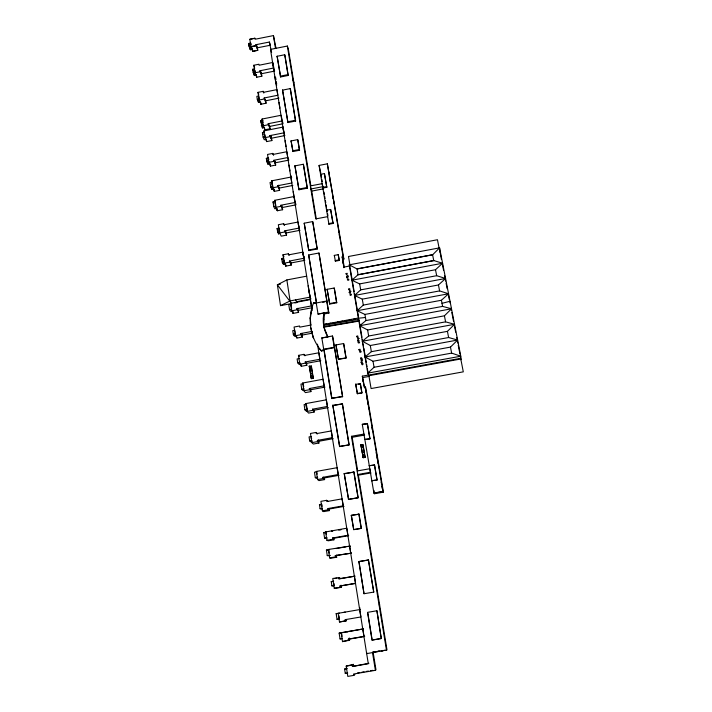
<?xml version="1.0" encoding="UTF-8"?>
<svg xmlns="http://www.w3.org/2000/svg" width="712" height="712" viewBox="0 0 712 712"><rect width="100%" height="100%" fill="white"/><g stroke="black" fill="none" stroke-linecap="round" stroke-linejoin="round"><path stroke-width="1.07" d="M323.738 323.8L324.396 313.912L328.935 313.066L328.481 312.096L317.997 314.045L323.996 313.093C322.242 321.317 323.577 329.736 327.867 336.981L321.833 337.942L332.388 335.993L332.833 336.883L342.614 396.726L331.703 398.32L323.88 349.628L334.444 347.687L342.614 396.726M334.444 347.687L334.222 347.26L323.64 349.209L323.969 349.779L321.699 351.247C310.209 338.387 306.917 318.442 313.734 302.591L316.297 303.134M310.832 324.983L310.298 318.415L312.39 305.386M349.984 294.483C349.823 296.806 352.947 294.19 350.589 293.985M359.889 351.087C358.528 353.072 362.622 352.342 360.673 350.945M361.313 359.462C359.943 361.456 364.046 360.717 362.097 359.311M347.082 275.669C345.747 277.591 349.743 276.87 347.848 275.526M444.422 315.817L451.506 308.786L442.597 306.391L365.986 320.551L359.685 325.74L367.615 329.976L444.422 315.817L445.587 321.851L454.541 324.307L447.43 331.356L370.293 345.507L362.337 341.253L368.656 336.011L445.587 321.851M450.474 347.1L457.62 340.051L448.622 337.524L371.361 351.675L365.025 356.988L373.017 361.251L450.474 347.1L451.639 353.116L460.789 356.214L460.789 359.738L460.37 357.575M451.639 353.116L374.058 367.258L367.793 373.141L368.905 375.758M435.504 269.732L442.588 263.253L433.724 260.539L358.056 274.707L351.906 280.216L359.649 283.901L435.504 269.732L436.661 275.704L445.57 278.49L438.45 284.978L362.283 299.147L354.505 295.453L360.681 289.873L436.661 275.704M353.606 666.405L353.286 664.376L346.192 666.121L347.803 676.4L353.82 675.385L353.606 674.015L375.393 670.33L375.981 669.796L373.115 652.254L375.251 651.898M357.121 310.726L363.307 305.083L439.598 290.914L448.56 293.771L441.413 300.259L364.927 314.419L357.121 310.726L448.56 293.771M353.286 664.376L352.2 665.097L352.413 666.459L368.309 663.762L366.671 653.652L386.999 649.94L358.367 475.171L357.789 474.503L370.489 472.261L370.044 469.591M353.82 675.385L354.887 674.549M346.967 668.301L344.608 669.075L345.293 673.516L346.05 672.982M352.413 666.459L368.932 663.273M373.115 652.254L372.518 652.664L375.393 670.33M367.312 653.233L366.671 653.652L317.481 344.127M319.537 349.04L319.279 348.595L321.441 350.802L323.72 349.343L321.833 337.942M358.492 341.716C356.659 343.282 360.77 343.62 359.284 341.769M347.839 279.006C346.032 280.528 350.073 280.848 348.613 279.06M349.85 290.843C348.061 293.157 352.832 291.635 350.046 290.781M381.285 638.522L376.915 610.763L367.543 612.356L372.011 640.088L381.285 638.522L376.915 610.763M372.011 640.088L381.427 638.433M306.658 276.167L286.856 279.932L277.368 284.818L280.519 305.635L291.653 303.561L277.368 284.818L280.386 284.257M280.519 305.635L290.096 300.927L310.04 297.153L310.948 298.978L296.584 301.692L295.56 299.894M342.321 632.461L341.137 632.861L342.508 641.637L349.583 640.141L349.245 637.97M342.508 641.637L343.673 641.147M348.471 640.622L348.266 639.278L349.022 638.958L364.704 636.279M347.091 631.847L348.212 631.446L339.143 633.137L340.042 638.931L342.419 638.352M341.137 632.861L363.503 628.892L347.857 631.571M341.19 633.199L341.546 632.728L339.143 633.137M442.001 303.33L450.029 301.265L450.1 302.956M339.482 622.003L346.557 620.695L339.482 622.003L338.129 613.308L339.33 613.103M345.445 620.98L345.213 619.654L345.988 619.467M336.963 613.513L336.153 613.655L337.043 619.387L337.844 619.209M257.281 47.161L257.771 50.321L252.715 51.317L250.935 46.707L249.814 39.276L254.896 38.243L255.047 39.249L273.444 35.6L276.042 48.363M252.715 51.317L257.762 50.294L255.884 44.714L269.35 42.044L270.177 44.429M312.141 310.61L270.498 49.404L287.354 46.04L288.36 49.199L310.868 185.859M261.331 72.998L261.838 76.202L256.756 77.225L255.003 72.793L253.819 65.264L258.937 64.231L259.097 65.228L272.634 62.505L274.618 71.084L261.135 73.79L259.969 70.764L273.533 68.041M256.409 75.027L254.353 75.445L253.187 72.535L252.68 69.278L254.745 68.859M253.187 72.535L255.261 72.117L255.012 70.559M255.003 72.793L260.129 71.77L261.838 76.202M277.128 56.275L284.711 54.762L284.996 55.625L288.227 75.454L280.608 76.967L277.128 56.275L280.608 76.967M265.532 99.974L266.048 103.222L260.921 104.246L259.186 100.018L257.984 92.373L263.146 91.341L263.823 93.058M258.919 95.933L256.836 96.351L257.352 99.653L258.5 102.43L260.574 102.021L260.921 104.246M259.186 100.018L264.357 98.986L264.197 97.971L277.858 95.248L276.95 89.623L263.307 92.355L263.146 91.341M257.352 99.653L259.435 99.244L258.589 96.191M278.935 98.158L265.345 100.864L265.051 99.004M249.814 39.276L254.896 38.261M248.702 43.459L249.2 46.663L251.247 46.262L252.413 49.297L250.366 49.698L249.2 46.663L248.702 43.459L250.757 43.049L250.989 44.58L250.375 42.987M255.884 44.714L257.068 47.864L270.453 45.221M280.323 76.131L287.942 74.618L288.227 75.454M282.557 90.121L290.22 88.608L290.496 89.427L295.649 121.058L287.933 122.562L282.557 90.121L287.933 122.562M263.182 125.766L262.105 119.038L281.062 115.273L283.029 123.755L269.341 126.469L269.038 124.573M269.581 125.917L270.035 128.783L264.873 129.798L264.383 127.208L262.434 127.955L260.601 120.862L262.701 120.444L263.066 122.793M264.873 129.798L263.164 125.766L268.388 124.734L268.202 123.71L281.988 120.978M261.295 125.303L263.395 124.894M271.263 136.722L271.868 140.567L266.688 141.59L264.989 137.647L263.93 130.875L282.949 127.11L284.56 134.666M266.688 141.59L266.332 139.321L264.241 139.73L263.111 137.14L262.417 132.663L264.517 132.245M271.868 140.567L270.044 135.583L283.883 132.85M263.111 137.14L265.22 136.722L264.891 134.621M264.989 137.647L270.231 136.615L270.07 135.583M270.044 135.583L271.174 138.279L284.907 135.565M287.648 121.796L295.382 120.284L295.649 121.058M273.604 155.323L272.785 153.418L267.534 154.451L268.771 162.363L270.453 166.11L275.669 165.095L275.046 161.161M270.453 166.11L269.955 163.502L267.988 164.223L266.867 161.757L266.332 158.331L268.451 157.922L268.736 159.702L268.157 158.402M266.867 161.757L268.994 161.339M273.871 160.28L287.773 157.548L288.814 160.138L274.983 162.852L273.871 160.28L275.669 165.095M268.771 162.363L274.031 161.33M271.61 180.839L290.905 177.074L291.858 182.975L277.831 185.707L279.611 190.335L274.36 191.359L272.705 187.808L271.61 180.839L272.91 186.686L270.774 187.105L270.053 182.503L272.189 182.085M291.083 140.931L297.705 139.641L297.972 140.389L299.574 150.241L292.952 151.531L291.083 140.931L292.952 151.531M292.668 150.802L299.307 149.511L299.574 150.241M294.946 165.878L303.312 164.258L303.579 164.97L307.362 188.164L298.951 189.784L294.946 165.878L298.951 189.784M270.774 187.105L271.868 189.436L273.995 189.027M277.831 185.707L278.935 188.146L292.855 185.431M281.997 205.741L282.628 209.728L277.351 210.752L275.713 207.352L274.61 200.321L294.003 196.548L295.952 204.86L281.952 207.575L280.866 205.243L294.973 202.511M276.977 208.394L274.841 208.812L273.755 206.569L273.034 201.923L275.179 201.505M273.755 206.569L275.9 206.16L275.393 202.875M275.713 207.352L281.053 206.32L282.628 209.728M326.692 210.921L326.47 210.28L330.635 209.479L333.1 223.435L328.926 224.227L319.083 165.415L327.342 163.813L343.887 259.07L342.908 259.257L342.125 256.907L343.113 256.721L343.887 259.07M326.853 187.283L326.63 186.606L322.634 187.372L322.865 188.048L326.853 187.283L324.441 173.595L320.462 174.36L320.694 175.054M310.432 185.912L322.189 183.66L323.426 188.849L311.723 191.092L310.939 188.974L322.696 186.713M298.684 189.107L307.103 187.487L307.362 188.164M284.488 225.339L283.696 223.702L278.348 224.734L279.629 232.958L281.249 236.153L286.562 235.129L286.082 232.067M278.445 232.406L278.721 234.168L277.653 232.067L277.093 228.516L279.255 228.098M277.653 232.067L279.816 231.649M286.562 235.129L284.827 230.83L299.004 228.098L298.025 222.055L283.865 224.787L283.696 223.702M279.629 232.958L284.996 231.916M284.827 230.83L285.895 233.02L299.992 230.305M327.654 216.644L315.781 218.904L287.354 46.04M304.22 223.194L312.648 221.583L312.906 222.215L317.276 249.013L308.794 250.624L304.22 223.194L308.625 249.547M333.1 223.435L332.887 222.811L328.704 223.604L328.926 224.227M290.736 261.98L291.226 265.095L285.868 266.11L284.275 263.164L282.967 254.807L288.369 253.775L289.143 255.288M285.485 263.68L283.314 264.099L282.263 262.158L281.703 258.545L283.874 258.127M282.263 262.158L284.444 261.74L284.168 260.013M291.226 265.095L289.508 261.028L303.81 258.296L304.451 259.649M284.275 263.164L289.686 262.132M304.781 260.334L290.558 263.048L289.508 261.028M308.536 250.037L317.027 248.435L317.276 249.013M318.976 253.009L326.906 301.541L326.675 301.034L316.217 302.983L316.475 303.481L308.679 254.958L318.976 253.009L328.935 313.066M335.388 261.171L334.302 255.394L338.227 254.647L339.312 260.432L335.388 261.171L335.174 260.61L339.108 259.862L339.312 260.432M291.644 310.815L290.46 303.383L310.414 299.618L311.429 305.92L296.922 308.652L298.595 312.354L293.166 313.378L291.626 310.824L297.118 309.782M294.901 302.947L297.064 302.538M290.994 304.291L288.787 304.709L289.553 309.613L290.576 311.295L292.045 311.019M289.553 309.613L291.76 309.195M296.922 308.652L297.936 310.405L312.337 307.691M351.906 280.216L442.588 263.253M327.146 289.33L334.186 288.013L334.409 288.538L336.767 302.769L329.709 304.077L327.146 289.33L329.709 304.077M311.197 325.01L299.752 327.155L299.574 326.007L294.074 327.039L295.427 335.717L296.948 338.067L302.413 337.043L301.897 333.812M294.964 330.243L292.748 330.653L293.335 334.409L294.341 335.957L300.945 334.685L302.413 337.043M293.335 334.409L295.551 333.99M300.945 334.685L300.758 333.536L312.221 331.392M312.114 333.207L301.763 335.147L300.758 333.536M354.505 295.453L445.57 278.49M322.732 302.315L324.814 301.924M329.478 303.588L336.553 302.271L336.767 302.769M306.48 363.084L306.827 365.265L301.318 366.288L299.832 364.188L298.453 355.386L303.997 354.353L304.958 355.804M299.343 358.528L297.109 358.946L297.705 362.755L298.693 364.143L300.17 363.868M297.705 362.755L299.939 362.337M306.827 365.265L305.208 361.99L319.902 359.257L318.851 352.787L304.184 355.51L303.997 354.353M299.832 364.188L305.386 363.156M320.792 360.717L306.187 363.432L305.208 361.99M359.685 325.74L451.506 308.786M335.975 344.946L343.584 343.549L343.789 343.985L346.121 358.002L338.485 359.4L335.975 344.946L338.485 359.4M362.337 341.253L454.541 324.307M338.271 358.99L346.121 358.002M302.707 383.012L323.088 379.247L324.147 385.815L309.328 388.547L310.922 391.6L305.377 392.623L303.917 390.755L302.707 383.012L303.214 383.679L300.962 384.088L301.755 389.206L302.725 390.443L304.22 390.167M301.755 389.206L304.015 388.788M303.917 390.755L309.533 389.722M324.992 387.114L310.29 389.829L309.328 388.547M313.796 410.13L314.108 412.07L308.527 413.094L307.095 411.411L305.866 403.579L326.363 399.815M304.905 409.765L307.175 409.356L306.365 404.185L304.104 404.603L304.905 409.765L305.866 410.886L307.37 410.61M314.108 412.07L312.532 409.186L327.431 406.454L326.345 399.824M307.095 411.411L312.737 410.379M328.268 407.638L313.476 410.343L312.532 409.186M309.257 366.182L311.429 366.271L313.316 378.321L311.429 378.668L309.257 366.182L311.429 378.668M309.551 366.618L311.429 366.271M365.025 356.988L457.62 340.051M309.533 367.944L311.42 367.597M309.675 368.887L311.562 368.54M310.441 373.755L312.328 373.408M310.788 375.998L312.675 375.651M310.966 377.129L312.853 376.782M311.144 378.25L313.316 378.321M370.009 438.832L364.811 439.455L370.009 438.832L367.454 423.72L362.283 424.325L373.916 493.096L374.485 493.736L383.457 492.161L365.737 387.817L365.185 386.83L364.17 387.017L362.328 376.159L368.433 375.055L369.021 376.425M368.611 375.073L460.789 358.296L460.361 356.116M362.461 377.627L369.181 376.399M355.706 384.257L360.432 383.795L361.963 392.926L357.415 393.745L355.706 384.257L357.415 393.745M358.617 384.124L360.432 383.795M317.49 433.937L316.128 432.442L310.468 433.475L311.901 442.642L313.298 444.048L318.923 443.024L318.442 439.998M311.34 436.483L309.061 436.901L309.675 440.862L310.61 441.796L312.123 441.52M309.675 440.862L311.963 440.443M318.923 443.024L317.57 441.609L317.383 440.399L332.388 437.675L331.294 430.929L316.315 433.653L316.128 432.442M333.207 438.663L318.3 441.369L317.383 440.399M311.901 442.642L317.57 441.609M357.228 393.398L361.963 392.926M331.703 398.32L342.41 396.379M332.824 405.279L342.481 403.9L349.165 444.884L339.633 446.584L332.824 405.279L339.633 446.584M334.097 405.422L342.481 403.9M317.597 479.541L316.306 471.442L337.168 467.686L338.28 474.548L323.106 477.271L323.301 478.517L324.61 479.594L318.932 480.609L317.579 479.541L323.319 478.508L323.123 477.271M316.306 471.442L316.778 471.834L314.473 472.243L315.309 477.592L317.614 477.182M317.748 478.037L316.217 478.304L315.309 477.592M339.054 475.313L323.996 478.019L323.106 477.271M367.454 423.72L362.283 424.325M386.491 650.332L351.452 436.296L364.037 434.044M351.452 436.296L352.155 437.302L364.66 435.059M339.419 446.326L349.165 444.884M360.913 444.84L363.049 444.786L365.14 457.371L363.2 457.718L360.913 444.84L363.2 457.718M361.215 446.682L363.156 446.335M361.385 447.67L363.325 447.323M362.23 452.752L364.17 452.405M362.622 455.102L364.562 454.754M327.947 501.195L326.666 500.322L320.907 501.346L322.385 510.833L323.711 511.608L329.433 510.593L329.104 508.502M322.509 508.991L320.08 508.742L319.448 504.639L321.771 504.229L322.1 506.366L321.646 506.081M320.08 508.742L322.411 508.323M329.433 510.593L328.161 509.801L327.965 508.546L343.237 505.832L342.107 498.854L326.861 501.568L326.666 500.322M344.003 506.392L328.828 509.089L327.965 508.546M322.385 510.833L328.161 509.801M362.817 456.276L364.758 455.929M363.013 457.451L365.14 457.371M374.574 465.016L369.208 465.71L374.574 465.016L377.102 480.004L371.717 480.725L377.102 480.004M357.202 470.952L369.893 468.71M344.225 473.56L353.989 472.083L358.18 497.759L348.568 499.45L344.225 473.56L348.568 499.45M344.439 473.774L353.989 472.083M358.367 475.171L371.005 472.937M333.973 539.785L328.214 540.8L326.924 540.31L325.615 531.953L346.797 528.206L347.945 535.282L332.54 538.005L332.735 539.278L333.973 539.785L333.643 537.72M326.995 538.147L324.583 538.076L323.72 532.567L326.06 532.149L326.443 534.552M338.814 530.164L340.986 529.781M324.583 538.076L326.924 537.667M326.924 540.31L332.762 539.278L332.557 537.996L333.376 538.352L348.666 535.655L347.928 535.291M373.916 493.096L382.949 491.502L383.457 492.161M348.364 499.281L358.18 497.759M351.238 515.363L359.044 514.171L361.358 528.357L353.722 529.683L351.238 515.363L359.044 514.171M336.358 555.138L336.687 557.22L330.902 558.244L329.629 557.914L328.312 549.486L350.304 546.051L348.115 546.433M329.674 555.556L327.271 555.6L326.399 550.038L328.802 549.949L328.365 549.806M336.073 548.552L345.925 546.816M327.271 555.6L330.35 555.387M335.272 555.6L351.452 553.144L335.272 555.6L335.494 556.882L329.629 557.914M358.59 318.006L323.524 324.503M324.592 324.316L326.728 323.942M328.864 323.577L331 323.203M333.127 322.839L335.263 322.465M337.399 322.1L342.739 321.174M344.866 320.809L347.002 320.436M349.138 320.071L351.274 319.697M353.41 319.332L355.537 318.958M323.542 325.437L358.821 319.332L359.195 321.067L323.96 327.164M359.053 320.667L323.755 326.772L327.876 336.883M353.526 529.568L361.358 528.357M339.811 577.592L332.753 578.473L334.284 588.326L341.36 587.347L341.012 585.175M334.969 578.438L336.91 578.099M338.832 578.749L355.083 576.142L339.642 578.838L338.832 578.749L338.627 577.45M334.293 585.638L331.89 585.869L331.231 581.615L333.599 581.197M331.89 585.869L334.266 585.46L333.946 583.422M341.36 587.347L340.176 587.302L339.971 585.994L355.546 583.288L354.371 576.035M355.217 583.52L339.971 585.994M334.284 588.326L340.176 587.302M344.056 612.284L345.204 612.089M358.839 561.572L368.513 559.997L373.755 592.099L364.019 593.728L358.839 561.572L368.513 559.997M336.153 613.655L360.414 609.463M337.043 619.387L339.437 618.977M345.213 619.654L360.94 616.948L359.729 609.579M340.042 638.931L342.445 638.513M348.266 639.278L364.046 636.572L362.844 629.141M344.661 640.978L349.583 640.141M346.192 666.121L352.2 665.097M344.608 669.075L347.029 668.666M345.293 673.516L347.723 673.107M357.584 672.911L359.747 672.546M361.91 672.181L364.072 671.808M366.235 671.443L368.407 671.078M370.569 670.713L372.732 670.348M377.387 651.542L379.523 651.186M383.795 650.474L381.659 650.83L384.818 650.332M372.714 652.192L374.77 651.845M376.826 651.507L378.891 651.168M380.947 650.83L383.003 650.492M372.429 652.379L379.656 651.186M359.515 608.217L360.192 608.11M379.104 604.889L379.656 604.799M358.403 318.22L365.452 317.49M364.019 593.728L359.026 561.626M373.755 592.099L368.344 559.935M331.231 581.615L332.059 581.677M342.436 259.417L343.46 259.533L342.908 256.275M314.846 303.294L316.555 303.65M335.468 556.882L336.687 557.22M326.399 550.038L327.253 550.305M328.312 549.486L329.594 549.895M323.72 532.567L324.592 532.941M325.669 532.273L326.114 532.469M325.615 531.953L326.06 532.149M331.418 530.929L332.664 531.508M319.448 504.639L320.338 505.191M311.18 438.058L311.669 438.548M375.064 492.909L382.638 491.574M305.92 403.882L306.418 404.487M305.866 403.579L306.365 404.185M298.453 355.386L299.369 356.712M294.75 331.374L295.275 332.192M290.46 303.383L291.039 304.576M313.111 337.435L313.378 337.897L310.824 327.796M310.023 317.926L310.298 318.415M281.703 258.545L282.406 259.853M282.967 254.807L283.946 256.658M325.535 331.908L325.927 332.673M310.93 313.102L311.197 313.627M313.734 302.591L313.992 303.107M277.093 228.516L278.17 230.635M323.39 318.656L323.791 319.457M278.988 228.837L279.549 229.949M323.996 313.093L324.396 313.912M273.034 201.923L273.755 203.436M274.61 200.321L275.215 201.781M271.655 181.115L272.233 182.352M362.328 376.159L364.731 387.995M308.679 254.958L316.404 302.03M266.332 158.331L267.454 160.823M262.417 132.663L263.164 134.408M263.93 130.875L264.561 132.512M260.601 120.862L261.74 123.532M262.149 119.296L262.737 120.702M262.105 119.038L262.701 120.444M268.202 123.71L270.035 128.783M257.984 92.373L258.785 94.34M252.68 69.278L253.846 72.197M264.197 97.971L266.048 103.222M253.819 65.264L254.629 67.32M248.702 43.459L249.485 45.488M334.302 255.394L334.515 255.964M275.953 83.286L276.674 85.262M343.122 258.572L343.46 259.533M271.601 52.546L269.35 42.044M319.083 165.415L320.809 173.212M292.979 79.913L293.958 82.904M440.399 254.059L441.458 259.471M442.517 264.873L443.567 270.284M444.626 275.686L445.685 281.098M446.113 283.26L447.163 288.663M448.222 294.074L449.281 299.476M450.981 308.163L451.408 310.343M451.835 312.524L453.535 321.245M454.603 326.692L455.671 332.139M456.739 337.586L457.807 343.042M458.234 345.222L459.934 353.935M439.233 248.791L437.462 239.739L348.488 256.498L350.037 265.549M438.45 284.978L439.598 290.914M441.413 300.259L442.597 306.391M447.43 331.356L448.622 337.524M359.649 283.901L360.681 289.873M362.283 299.147L363.307 305.083M364.927 314.419L365.986 320.551M367.615 329.976L368.656 336.011M370.293 345.507L371.361 351.675M373.017 361.251L374.058 367.258M350.073 267.703L354.149 291.555M354.523 293.727L358.421 316.493M359.533 323.026L361.963 337.23M362.337 339.41L362.711 341.6M363.084 343.78L363.458 345.97M363.832 348.159L366.262 362.363M366.635 364.544L367.009 366.733M367.383 368.914L368.433 375.055M327.342 163.813L343.113 256.721M365.185 386.83L382.949 491.502M328.535 171.556L328.908 173.728M329.273 175.9L329.647 178.071M330.012 180.243L330.377 182.414M332.771 196.539L333.145 198.71M333.51 200.882L333.883 203.054M338.485 230.207L338.859 232.379M339.224 234.551L339.588 236.722M365.648 390.31L366.021 392.49M366.947 397.955L367.312 400.135M367.686 402.325L368.06 404.505M368.424 406.694L368.798 408.875M371.949 427.44L372.314 429.63M376.212 452.565L376.577 454.745M376.951 456.935L377.315 459.115M377.689 461.305L378.063 463.485M378.428 465.675L378.802 467.855M381.214 482.051L381.579 484.24M381.952 486.421L382.326 488.61M342.908 259.257L344.207 266.911M342.125 256.907L343.852 267.098L349.779 265.985L349.886 266.617L349.272 264.82L439.58 247.856L460.789 356.214L367.793 373.141L349.272 264.82L357.068 268.976L432.611 254.807L439.58 247.856L439.891 252.867M342.792 261.491L343.139 263.556M343.487 265.62L343.843 267.685M362.8 379.638L363.147 381.659M374.414 464.785L376.951 479.799M367.294 423.426L369.84 438.556M360.254 383.43L361.794 392.57M330.635 209.479L332.887 222.811M338.227 254.647L339.108 259.862M324.441 173.595L326.63 186.606M321.157 175.312L321.512 177.404M321.86 179.504L322.216 181.605M323.969 192.071L324.325 194.216M324.69 196.361L325.046 198.515M325.411 200.659L325.767 202.813M326.123 204.958L326.488 207.103M326.844 209.257L327.208 211.402M327.565 213.547L327.921 215.7M373.933 490.452L374.485 493.736M362.853 444.493L364.953 457.104M343.584 343.549L345.916 357.593M334.186 288.013L336.553 302.271M311.224 188.048L316.306 219.02M352.155 437.302L357.611 470.57M326.675 301.034L328.481 312.096M332.388 335.993L334.222 347.26M353.802 471.86L357.994 497.59M303.312 164.258L307.103 187.487M312.648 221.583L317.027 248.435M342.267 403.57L348.96 444.626M284.711 54.762L287.942 74.618M290.22 88.608L295.382 120.284M358.857 514.028L361.171 528.242M297.705 139.641L299.307 149.511M323.942 326.221L324.156 327.556M304.113 256.258L304.442 258.296M287.773 157.548L286.838 151.727L272.945 154.46L272.785 153.418M303.81 258.296L302.822 252.146L288.538 254.878L288.369 253.775M309.026 290.888L310.04 297.153L308.171 285.69M349.574 545.748L350.749 552.877M367.89 613.388L372.002 638.931M351.443 515.506L353.544 528.589M324.067 349.699L331.934 398.658M316.217 302.983L318.077 314.197M275.633 77.528L275.98 79.7M276.327 81.871L276.683 84.043M291.341 176.042L291.626 177.813M260.699 71.04L261.135 73.79M279.14 187.381L279.611 190.335M270.729 135.422L271.174 138.279M274.681 160.921L274.983 162.852M298.257 310.245L298.595 312.354M278.463 185.209L278.935 188.146M273.444 35.6L275.473 48.416M298.381 224.049L299.325 230.11M302.894 252.413L303.855 258.563M288.983 165.05L289.909 170.916M293.219 191.635L294.154 197.589M282.851 126.496L283.75 132.245M285.112 140.718L286.019 146.503M311.144 365.834L313.031 377.903M285.574 231.017L285.895 233.02M310.574 389.411L310.922 391.6M259.969 70.764L260.129 71.77M297.607 308.323L297.936 310.405M324.289 477.583L324.61 479.594M277.849 185.707L278.018 186.767L272.705 187.808L271.628 180.839M280.866 205.243L281.053 206.32M256.267 74.662L256.756 77.225M260.548 102.412L260.779 103.899M266.199 138.991L266.555 141.27M274.12 189.801L274.36 191.359M277.102 209.186L277.351 210.752M273.978 189.508L274.227 191.065M276.968 208.901L277.217 210.476M285.61 264.49L285.868 266.11M285.476 264.25L285.735 265.87M292.908 311.714L293.166 313.378M292.774 311.5L293.041 313.164M296.423 335.343L296.824 337.871M301.051 364.58L301.318 366.288M291.181 305.501L291.617 308.269M303.259 383.973L303.712 386.865M272.58 61.962L273.444 67.507M274.912 76.656L275.793 82.245M279.015 102.484L279.896 108.153M316.831 472.145L317.143 474.156M305.893 403.579L307.112 411.403M328.971 550.999L329.291 553.091M338.93 615.738L339.268 617.891M250.375 49.698L250.046 47.571L250.366 49.698M254.015 73.283L254.353 75.445M341.769 634.152L342.107 636.332M257.984 99.137L258.5 102.43M262.016 125.303L262.434 127.955M267.721 162.523L267.988 164.223M271.441 186.695L271.868 189.436M282.895 261.402L283.314 264.099M294.047 334.088L294.341 335.957M286.856 279.932L290.096 300.927M256.569 44.607L257.068 47.864M252.262 48.914L252.573 50.944M361.892 358.403C359.907 360.931 360.397 355.626 361.892 358.403M361.029 362.141C361.723 365.22 363.592 360.192 361.029 362.141M361.758 363.823C362.452 366.885 364.304 361.883 361.758 363.823M358.937 338.494C356.979 340.977 357.469 335.761 358.937 338.494M358.866 340.639C356.899 343.148 357.388 337.888 358.866 340.639M358.91 349.654C359.605 352.716 361.465 347.714 358.91 349.654M356.65 336.331C357.344 339.366 359.195 334.4 356.65 336.331M348.631 289.099C349.325 292.071 351.141 287.194 348.631 289.099M349.183 292.329C349.868 295.302 351.692 290.425 349.183 292.329M346.023 273.72C346.708 276.665 348.524 271.824 346.023 273.72M346.611 277.182C347.296 280.136 349.111 275.286 346.611 277.182M256.026 45.675L250.935 46.707L256.026 45.702M432.593 254.709L357.05 268.878L358.074 274.805L433.742 260.637L432.593 254.709M460.789 358.999L368.887 375.714L371.085 388.556L463.298 371.842L460.789 358.999"/></g></svg>
